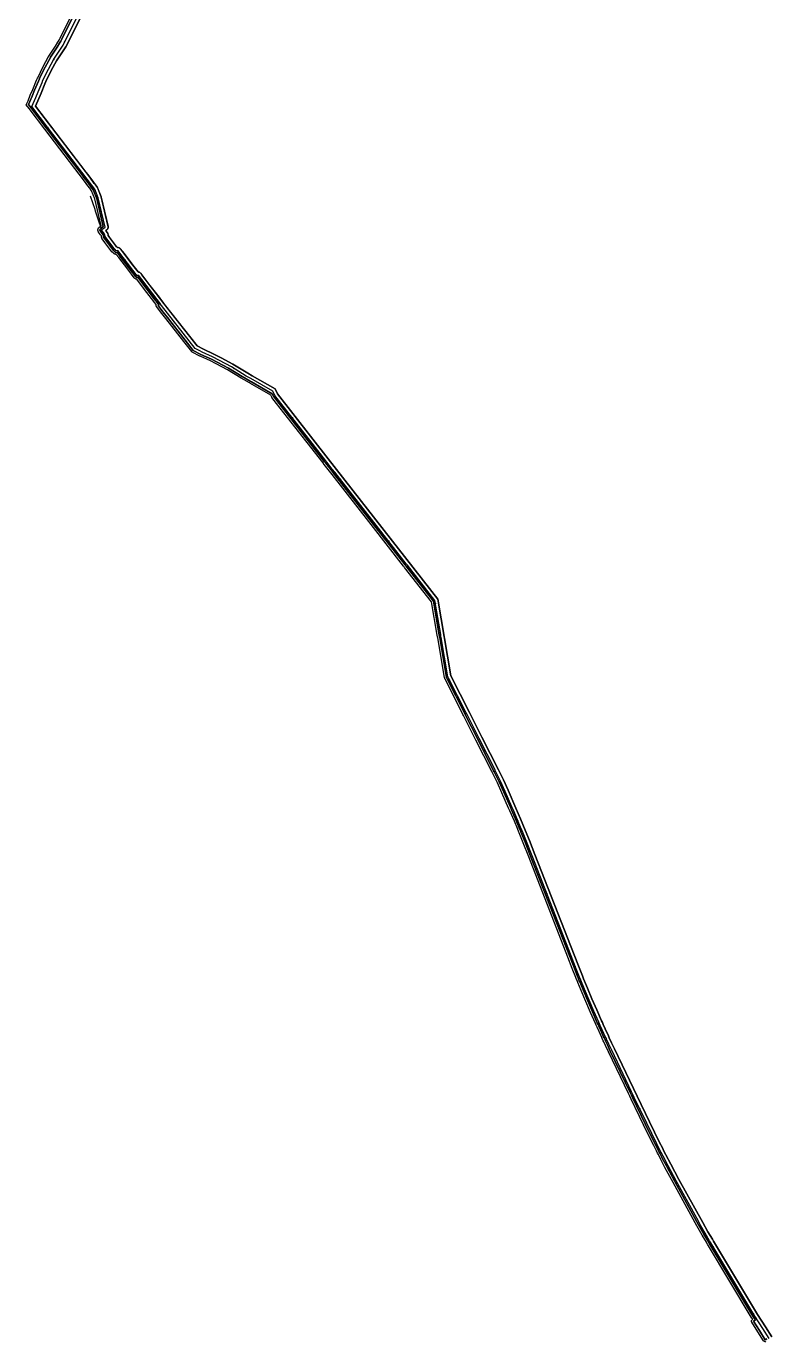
# Model space of a CAD drawing. Header units: inches. Extents: x 87989 to 118156, y 435697 to 451526.
# Drawn here: x 89555 to 90501, y 436096 to 437778 of the extents above; entities that cross this region are included whole.
import ezdxf

# ---------------------------------------------------------------- set-up
doc = ezdxf.new("R2010")
doc.units = ezdxf.units.IN
doc.header["$MEASUREMENT"] = 0
for name, color, linetype, true_color in [('As_waterkering_BWK', 7, 'Continuous', 0x7b8981), ('Beschermingszone_BWK', 7, 'Continuous', 0xcf890d), ('Grens_bebouwingsvrije_zone_BWK', 7, 'Continuous', 0x6789ae), ('Kernzone_BWK', 7, 'Continuous', 0xcb89af), ('Kunstwerken_BWK', 7, 'Continuous', 0xc78952), ('Referentiepunten_BWK', 7, 'Continuous', 0x178980)]:
    doc.layers.add(name, color=color, linetype=linetype, true_color=true_color)

msp = doc.modelspace()

# ---------------------------------------------------------------- linework, layer by layer
at = {"layer": 'As_waterkering_BWK'}
for points in [[(89562.6105, 437675.1842), (89567.4332, 437686.6509), (89570.5155, 437693.9796), (89575.4879, 437705.7748), (89576.7253, 437708.6822), (89583.7477, 437723.0241), (89590.5219, 437735.5709), (89599.0796, 437748.3738), (89602.3618, 437753.5736), (89603.8818, 437756.4904), (89605.1032, 437758.8341), (89605.2054, 437759.0301), (89651.4095, 437852.1122)], [(89842.4869, 437327.3205), (89836.7509, 437330.6201), (89817.6783, 437342.2938), (89802.7208, 437350.3804), (89793.6436, 437355.0196), (89780.1652, 437361.2242), (89777.2855, 437362.7426), (89771.1992, 437365.9507), (89728.1495, 437420.715), (89726.4662, 437422.9175), (89721.9637, 437428.8087), (89710.3161, 437444.0487), (89698.3924, 437459.65), (89697.081, 437458.7473), (89688.6729, 437469.7628), (89677.2193, 437484.7681), (89672.4636, 437490.9985), (89670.3601, 437490.6016), (89669.1695, 437492.1891), (89668.5742, 437492.1891), (89659.5895, 437504.1688), (89656.0726, 437508.8579), (89655.9536, 437511.2789), (89654.0234, 437513.9046), (89651.5482, 437517.2717), (89652.1039, 437517.7876), (89656.0546, 437520.7917), (89647.3233, 437558.3943), (89642.8655, 437569.6796), (89633.3507, 437582.2581), (89582.6625, 437648.8434), (89562.6105, 437675.1842)], [(90497.5409, 436112.6729), (90487.471, 436128.4471), (90431.1055, 436222.1924), (90429.5611, 436224.7975), (90423.851, 436234.481), (90417.19, 436246.16), (90415.076, 436250), (90386.72, 436301.5), (90376.35, 436320.85), (90370.0563, 436332.9253), (90367.5587, 436337.766), (90365.52, 436341.742), (90361.97, 436348.74), (90355.417, 436361.906), (90348.98, 436375.13), (90333.14, 436408.09), (90331.3635, 436411.8034), (90329.7017, 436415.2768), (90304.28, 436468.41), (90300.479, 436476.403), (90297.5821, 436482.5979), (90296.3224, 436485.3071), (90292.138, 436494.413), (90289.61, 436500), (90288.613, 436502.219), (90287.62, 436504.44), (90281.419, 436518.461), (90275.35, 436532.54), (90269.421, 436546.526), (90264.6108, 436558.1913), (90263.0587, 436561.9977), (90257.919, 436574.842), (90252.35, 436589.17), (90202.34, 436717.25), (90195.25, 436735.32), (90189.98, 436748.36), (90189.6519, 436749.1456), (90187.7465, 436753.7096), (90183.86, 436763.02), (90177.99, 436776.52), (90176.498, 436779.929), (90167.99, 436799.37), (90162.039, 436812.395), (90155.77, 436825.27), (90154.9604, 436826.8694), (90134.6544, 436866.9858), (90118.7175, 436898.6346), (90118.026, 436900), (90095.5154, 436944.4478), (90095.1659, 436945.1379), (90094.903, 436945.657), (90094.79, 436945.88), (90086.144, 436996.4717), (90085.8701, 436998.0745), (90085.541, 437000), (90078.1, 437043.54), (90042.912, 437088.5955), (90042.138, 437089.5865), (90041.826, 437089.986), (90041.504, 437090.398), (90000, 437143.54), (89950.0247, 437207.5279), (89946.7571, 437211.712), (89939.999, 437220.366), (89938.59, 437222.17), (89918.0981, 437248.4156), (89916.3462, 437250.6593), (89873.4819, 437305.5586), (89870.5666, 437311.1681), (89842.4869, 437327.3205)], [(90505.7423, 436099.8257), (90497.5409, 436112.6729)]]:
    msp.add_lwpolyline(points, dxfattribs=at)
at = {"layer": 'Beschermingszone_BWK'}
for points in [[(90501.4047, 436095.951, 0), (90501.0153, 436095.877, 0), (90500.6191, 436095.8654, 0), (90500.226, 436095.9167, 0), (90499.846, 436096.0294, 0), (90499.4885, 436096.2008, 0), (90499.1627, 436096.4265, 0), (90498.8766, 436096.7009, 0), (90498.6375, 436097.0171, 0), (90491.2192, 436108.6372, 0), (90483.4877, 436120.7484, 0), (90483.2891, 436121.1275, 0), (90483.1581, 436121.5349, 0), (90483.0986, 436121.9587, 0), (90483.1121, 436122.3865, 0), (90483.1984, 436122.8056, 0), (90483.355, 436123.2039, 0), (90483.5772, 436123.5697, 0), (90483.8585, 436123.8922, 0), (90484.1906, 436124.162, 0), (90484.6632, 436124.4828, 0), (90483.6637, 436126.0487, 0), (90483.6288, 436126.105, 0), (90482.8489, 436127.4014, 0), (90428.0154, 436218.5987, 0), (90427.2417, 436219.8856, 0), (90425.6875, 436222.5073, 0), (90425.3757, 436223.0359, 0), (90419.9584, 436232.2234, 0), (90413.2645, 436243.9602, 0), (90411.134, 436247.8296, 0), (90382.7659, 436299.352, 0), (90372.3716, 436318.7472, 0), (90366.7576, 436329.518, 0), (90366.0615, 436330.8537, 0), (90363.557, 436335.7077, 0), (90362.8764, 436337.035, 0), (90361.5113, 436339.6975, 0), (90357.9491, 436346.7195, 0), (90351.3797, 436359.9187, 0), (90344.929, 436373.1706, 0), (90329.0823, 436406.1444, 0), (90327.3042, 436409.8613, 0), (90325.6424, 436413.3346, 0), (90300.2184, 436466.4726, 0), (90296.4089, 436474.4836, 0), (90294.1396, 436479.3362, 0), (90293.5037, 436480.6961, 0), (90292.2376, 436483.419, 0), (90291.6153, 436484.7733, 0), (90288.0436, 436492.546, 0), (90285.5077, 436498.1503, 0), (90284.5066, 436500.3785, 0), (90283.5082, 436502.6116, 0), (90277.2951, 436516.6603, 0), (90271.2122, 436530.7711, 0), (90265.2694, 436544.7901, 0), (90261.0186, 436555.0986, 0), (90260.4473, 436556.484, 0), (90258.8863, 436560.3122, 0), (90258.329, 436561.7048, 0), (90253.7329, 436573.191, 0), (90248.1569, 436587.5365, 0), (90198.1496, 436715.6098, 0), (90191.0694, 436733.6551, 0), (90185.8176, 436746.6497, 0), (90185.4994, 436747.4116, 0), (90183.5938, 436751.976, 0), (90179.72, 436761.256, 0), (90173.8654, 436774.7207, 0), (90172.3755, 436778.1248, 0), (90163.882, 436797.5328, 0), (90157.9689, 436810.4747, 0), (90151.7393, 436823.2687, 0), (90150.9455, 436824.8371, 0), (90130.6373, 436864.9577, 0), (90114.7007, 436896.606, 0), (90114.0115, 436897.9668, 0), (90091.5009, 436942.4147, 0), (90091.1514, 436943.1048, 0), (90090.8887, 436943.6234, 0), (90090.7759, 436943.846, 0), (90090.7122, 436943.9817, 0), (90090.6169, 436944.2016, 0), (90090.4949, 436944.5521, 0), (90090.4038, 436944.8941, 0), (90090.3552, 436945.1168, 0), (90081.7083, 436995.7137, 0), (90081.4344, 436997.3164, 0), (90081.1053, 436999.2419, 0), (90073.8554, 437041.664, 0), (90039.3654, 437085.8257, 0), (90038.5914, 437086.8167, 0), (90038.2799, 437087.2156, 0), (90037.9579, 437087.6275, 0), (89996.4535, 437140.7701, 0), (89946.4782, 437204.758, 0), (89943.2105, 437208.9423, 0), (89936.4524, 437217.5962, 0), (89935.0433, 437219.4004, 0), (89914.5511, 437245.6462, 0), (89912.7993, 437247.89, 0), (89870.8495, 437301.6179, 0), (89869.935, 437302.7892, 0), (89869.8327, 437302.9301, 0), (89869.677, 437303.161, 0), (89869.5576, 437303.3569, 0), (89869.502, 437303.459, 0), (89868.1749, 437306.0118, 0), (89842.2769, 437320.851, 0), (89840.707, 437321.7509, 0), (89830.4074, 437327.6507, 0), (89830.3457, 437327.6872, 0), (89812.9285, 437338.3388, 0), (89791.199, 437349.9285, 0), (89777.7429, 437355.8165, 0), (89777.554, 437355.9088, 0), (89767.7489, 437361.222, 0), (89767.4609, 437361.4045, 0), (89767.2004, 437361.6245, 0), (89766.9723, 437361.8779, 0), (89756.7634, 437374.9039, 0), (89733.9848, 437403.9684, 0), (89728.6877, 437410.7272, 0), (89725.7394, 437414.4889, 0), (89724.3922, 437416.2077, 0), (89724.3346, 437416.2841, 0), (89723.4229, 437417.5436, 0), (89721.8736, 437419.6821, 0), (89721.6675, 437420.0189, 0), (89721.5176, 437420.3842, 0), (89721.4275, 437420.7687, 0), (89721.3997, 437421.1625, 0), (89721.4347, 437421.5559, 0), (89721.5318, 437421.9386, 0), (89719.4053, 437424.7351, 0), (89719.3515, 437424.816, 0), (89718.3884, 437426.0761, 0), (89706.7408, 437441.3161, 0), (89696.8516, 437454.2554, 0), (89696.7834, 437454.2586, 0), (89696.6598, 437454.2682, 0), (89696.5044, 437454.2853, 0), (89696.3817, 437454.3027, 0), (89696.2979, 437454.316, 0), (89696.2276, 437454.3294, 0), (89696.1063, 437454.3544, 0), (89695.9542, 437454.3907, 0), (89695.8346, 437454.4232, 0), (89695.6851, 437454.469, 0), (89695.5432, 437454.5176, 0), (89695.4215, 437454.5639, 0), (89695.3069, 437454.6111, 0), (89695.1643, 437454.6752, 0), (89695.0528, 437454.7295, 0), (89694.9145, 437454.8023, 0), (89694.7983, 437454.8682, 0), (89694.6732, 437454.9447, 0), (89694.5694, 437455.0125, 0), (89694.4412, 437455.102, 0), (89694.3419, 437455.1761, 0), (89694.2247, 437455.2692, 0), (89694.125, 437455.3536, 0), (89694.009, 437455.4584, 0), (89693.9197, 437455.5444, 0), (89693.8105, 437455.6562, 0), (89693.7267, 437455.7475, 0), (89693.6394, 437455.8482, 0), (89693.5468, 437455.9624, 0), (89693.504, 437456.0169, 0), (89685.0959, 437467.0324, 0), (89673.6423, 437482.0377, 0), (89670.5371, 437486.1058, 0), (89670.4188, 437486.1026, 0), (89670.3519, 437486.1017, 0), (89670.265, 437486.1032, 0), (89670.142, 437486.1075, 0), (89669.9884, 437486.1175, 0), (89669.8659, 437486.1294, 0), (89669.7133, 437486.1489, 0), (89669.5713, 437486.1717, 0), (89669.4406, 437486.1971, 0), (89669.3205, 437486.2239, 0), (89669.1714, 437486.262, 0), (89669.0532, 437486.2961, 0), (89668.9067, 437486.3433, 0), (89668.7832, 437486.3875, 0), (89668.6475, 437486.4408, 0), (89668.5344, 437486.4892, 0), (89668.3948, 437486.554, 0), (89668.2849, 437486.6093, 0), (89668.1535, 437486.6803, 0), (89668.0432, 437486.7445, 0), (89667.9127, 437486.8259, 0), (89667.8103, 437486.8943, 0), (89667.6851, 437486.9836, 0), (89667.5871, 437487.0582, 0), (89667.4807, 437487.1439, 0), (89667.3744, 437487.2354, 0), (89667.2611, 437487.3395, 0), (89667.173, 437487.4255, 0), (89667.0663, 437487.5363, 0), (89666.9837, 437487.6275, 0), (89666.9218, 437487.6985, 0), (89666.884, 437487.7447, 0), (89666.8071, 437487.8409, 0), (89666.7601, 437487.9016, 0), (89666.5442, 437488.1747, 0), (89666.4232, 437488.2374, 0), (89666.3123, 437488.2992, 0), (89666.192, 437488.3714, 0), (89666.0655, 437488.4529, 0), (89665.9693, 437488.5191, 0), (89665.848, 437488.6081, 0), (89665.756, 437488.6799, 0), (89665.6874, 437488.7355, 0), (89665.6402, 437488.776, 0), (89665.5527, 437488.8533, 0), (89665.4429, 437488.9562, 0), (89665.3601, 437489.0386, 0), (89665.2568, 437489.1479, 0), (89665.1791, 437489.2351, 0), (89665.1313, 437489.2904, 0), (89665.0825, 437489.3505, 0), (89665.0103, 437489.4422, 0), (89664.9742, 437489.4891, 0), (89655.9895, 437501.4688, 0), (89652.4726, 437506.1579, 0), (89652.4289, 437506.218, 0), (89652.3604, 437506.3152, 0), (89652.2785, 437506.4391, 0), (89652.216, 437506.5402, 0), (89652.1765, 437506.6061, 0), (89652.1415, 437506.6688, 0), (89652.0851, 437506.7734, 0), (89652.0184, 437506.9061, 0), (89651.9683, 437507.0139, 0), (89651.9097, 437507.1504, 0), (89651.866, 437507.2609, 0), (89651.8421, 437507.324, 0), (89651.8156, 437507.4007, 0), (89651.7786, 437507.5136, 0), (89651.7365, 437507.6561, 0), (89651.7063, 437507.7711, 0), (89651.6728, 437507.9158, 0), (89651.6495, 437508.0324, 0), (89651.6387, 437508.0894, 0), (89651.6246, 437508.1788, 0), (89651.6082, 437508.2966, 0), (89651.5921, 437508.4442, 0), (89651.5828, 437508.5627, 0), (89651.578, 437508.637, 0), (89651.5255, 437509.7051, 0), (89650.3977, 437511.2393, 0), (89647.9225, 437514.6064, 0), (89647.8786, 437514.6681, 0), (89647.8097, 437514.768, 0), (89647.7274, 437514.8954, 0), (89647.6525, 437515.0201, 0), (89647.5903, 437515.1315, 0), (89647.534, 437515.239, 0), (89647.4678, 437515.3755, 0), (89647.4182, 437515.4862, 0), (89647.3603, 437515.6264, 0), (89647.3124, 437515.7538, 0), (89647.2682, 437515.8835, 0), (89647.2324, 437515.9994, 0), (89647.1919, 437516.1456, 0), (89647.1631, 437516.2635, 0), (89647.1316, 437516.4118, 0), (89647.1092, 437516.5366, 0), (89647.0876, 437516.6813, 0), (89647.0733, 437516.8018, 0), (89647.06, 437516.9529, 0), (89647.0531, 437517.074, 0), (89647.0489, 437517.2217, 0), (89647.0493, 437517.347, 0), (89647.0544, 437517.4986, 0), (89647.0622, 437517.6197, 0), (89647.0765, 437517.7707, 0), (89647.0916, 437517.8911, 0), (89647.1126, 437518.0278, 0), (89647.1373, 437518.1603, 0), (89647.1698, 437518.3085, 0), (89647.1993, 437518.4262, 0), (89647.2407, 437518.5721, 0), (89647.2773, 437518.6878, 0), (89647.3195, 437518.8095, 0), (89647.3711, 437518.9442, 0), (89647.4298, 437519.084, 0), (89647.4802, 437519.1944, 0), (89647.5473, 437519.3305, 0), (89647.6043, 437519.4376, 0), (89647.6466, 437519.5139, 0), (89647.6796, 437519.5693, 0), (89647.7429, 437519.6728, 0), (89647.826, 437519.7997, 0), (89647.8955, 437519.8992, 0), (89647.9862, 437520.0208, 0), (89648.0616, 437520.1159, 0), (89648.1048, 437520.1688, 0), (89648.1595, 437520.2318, 0), (89648.2405, 437520.3221, 0), (89648.3452, 437520.4318, 0), (89648.4316, 437520.5171, 0), (89648.4865, 437520.5696, 0), (89649.0422, 437521.0855, 0), (89649.0884, 437521.1273, 0), (89649.1636, 437521.1937, 0), (89649.2113, 437521.2348, 0), (89649.2582, 437521.2731, 0), (89649.3332, 437521.333, 0), (89649.3801, 437521.3696, 0), (89651.0124, 437522.6108, 0), (89643.0153, 437557.0516, 0), (89638.9059, 437567.4548, 0), (89636.4432, 437570.7107, 0), (89634.2202, 437573.6494, 0), (89629.766, 437579.5379, 0), (89579.0819, 437646.1177, 0), (89559.0299, 437672.4585, 0), (89555.357, 437677.2833, 0), (89557.5751, 437682.5571, 0), (89560.5198, 437689.5586, 0), (89563.6033, 437696.8901, 0), (89568.5819, 437708.7001, 0), (89569.8243, 437711.6192, 0), (89569.851, 437711.6798, 0), (89569.9611, 437711.9205, 0), (89569.9894, 437711.9804, 0), (89577.023, 437726.3445, 0), (89577.1366, 437726.5653, 0), (89583.9224, 437739.134, 0), (89583.9807, 437739.2362, 0), (89584.2235, 437739.6393, 0), (89584.2866, 437739.7387, 0), (89592.772, 437752.4326, 0), (89592.8076, 437752.4874, 0), (89595.854, 437757.3146, 0), (89597.2308, 437759.9565, 0), (89598.4545, 437762.3046, 0), (89598.5059, 437762.4023, 0), (89598.5372, 437762.4636, 0), (89644.6898, 437855.4434, 0)], [(89646.9297, 437854.333, 0), (89600.7709, 437761.3411, 0), (89600.7264, 437761.2534, 0), (89600.6692, 437761.1448, 0), (89599.4478, 437758.8011, 0), (89598.0233, 437756.0676, 0), (89594.8864, 437751.098, 0), (89586.365, 437738.3494, 0), (89586.1223, 437737.9463, 0), (89579.3481, 437725.3996, 0), (89579.2572, 437725.2229, 0), (89572.2347, 437710.881, 0), (89572.1246, 437710.6402, 0), (89570.8839, 437707.725, 0), (89565.9074, 437695.92, 0), (89562.8243, 437688.5894, 0), (89559.8796, 437681.5879, 0), (89558.2221, 437677.647, 0), (89561.0191, 437673.9728, 0), (89581.0711, 437647.632, 0), (89631.7575, 437581.0491, 0), (89636.1892, 437575.1904, 0), (89638.4181, 437572.2439, 0), (89641.1058, 437568.6906, 0), (89645.4085, 437557.7979, 0), (89653.8136, 437521.6002, 0), (89650.8933, 437519.3796, 0), (89650.8183, 437519.3197, 0), (89650.7431, 437519.2533, 0), (89650.1874, 437518.7374, 0), (89650.101, 437518.6522, 0), (89650.02, 437518.5619, 0), (89649.9445, 437518.4668, 0), (89649.875, 437518.3674, 0), (89649.8116, 437518.2639, 0), (89649.7547, 437518.1567, 0), (89649.7043, 437518.0463, 0), (89649.6607, 437517.9331, 0), (89649.6241, 437517.8174, 0), (89649.5945, 437517.6997, 0), (89649.5722, 437517.5804, 0), (89649.5571, 437517.46, 0), (89649.5493, 437517.3389, 0), (89649.5489, 437517.2176, 0), (89649.5559, 437517.0964, 0), (89649.5702, 437516.9759, 0), (89649.5918, 437516.8565, 0), (89649.6206, 437516.7386, 0), (89649.6565, 437516.6227, 0), (89649.6993, 437516.5091, 0), (89649.749, 437516.3984, 0), (89649.8052, 437516.2909, 0), (89649.8679, 437516.187, 0), (89649.9368, 437516.0871, 0), (89652.412, 437512.72, 0), (89653.9856, 437510.5795, 0), (89654.075, 437508.7597, 0), (89654.0844, 437508.6412, 0), (89654.1008, 437508.5235, 0), (89654.1241, 437508.4069, 0), (89654.1543, 437508.292, 0), (89654.1913, 437508.179, 0), (89654.235, 437508.0685, 0), (89654.2851, 437507.9607, 0), (89654.3416, 437507.8561, 0), (89654.4041, 437507.7551, 0), (89654.4726, 437507.6579, 0), (89657.9895, 437502.9688, 0), (89666.9742, 437490.9891, 0), (89667.0464, 437490.8974, 0), (89667.1241, 437490.8102, 0), (89667.2068, 437490.7278, 0), (89667.2943, 437490.6506, 0), (89667.3864, 437490.5787, 0), (89667.4825, 437490.5126, 0), (89667.5825, 437490.4523, 0), (89667.686, 437490.3981, 0), (89667.7925, 437490.3503, 0), (89667.9017, 437490.309, 0), (89668.0131, 437490.2743, 0), (89668.1265, 437490.2464, 0), (89668.7601, 437489.4016, 0), (89668.8369, 437489.3055, 0), (89668.9195, 437489.2142, 0), (89669.0076, 437489.1282, 0), (89669.1008, 437489.0478, 0), (89669.1987, 437488.9733, 0), (89669.3011, 437488.905, 0), (89669.4074, 437488.8431, 0), (89669.5174, 437488.7878, 0), (89669.6306, 437488.7394, 0), (89669.7465, 437488.6981, 0), (89669.8647, 437488.6639, 0), (89669.9848, 437488.6371, 0), (89670.1064, 437488.6178, 0), (89670.2289, 437488.6059, 0), (89670.3519, 437488.6017, 0), (89670.4749, 437488.605, 0), (89670.5975, 437488.6158, 0), (89670.7192, 437488.6342, 0), (89671.6222, 437488.8045, 0), (89675.6295, 437483.5546, 0), (89687.0831, 437468.5493, 0), (89695.4912, 437457.5338, 0), (89695.5691, 437457.4374, 0), (89695.6529, 437457.3461, 0), (89695.7422, 437457.2601, 0), (89695.8367, 437457.18, 0), (89695.9361, 437457.1059, 0), (89696.0398, 437457.0381, 0), (89696.1477, 437456.977, 0), (89696.2591, 437456.9227, 0), (89696.3737, 437456.8755, 0), (89696.491, 437456.8355, 0), (89696.6106, 437456.803, 0), (89696.732, 437456.778, 0), (89696.8547, 437456.7606, 0), (89696.9783, 437456.751, 0), (89697.1022, 437456.749, 0), (89697.226, 437456.7549, 0), (89697.3492, 437456.7684, 0), (89697.4713, 437456.7897, 0), (89697.5918, 437456.8185, 0), (89697.7103, 437456.8548, 0), (89697.8263, 437456.8984, 0), (89697.9394, 437456.9492, 0), (89708.7271, 437442.8342, 0), (89720.3747, 437427.5942, 0), (89721.4003, 437426.2523, 0), (89721.3953, 437426.2483, 0), (89724.7773, 437421.8008, 0), (89723.8984, 437421.1484, 0), (89725.3511, 437419.1429, 0), (89726.3597, 437417.75, 0), (89727.6782, 437416.0679, 0), (89730.6554, 437412.2693, 0), (89735.9524, 437405.5105, 0), (89758.7311, 437376.4461, 0), (89768.94, 437363.42, 0), (89778.7451, 437358.1069, 0), (89792.29, 437352.18, 0), (89814.17, 437340.51, 0), (89831.65, 437329.82, 0), (89841.95, 437323.92, 0), (89843.52, 437323.02, 0), (89870.0547, 437307.816, 0), (89871.7073, 437304.6363, 0), (89871.7498, 437304.5586, 0), (89871.9055, 437304.3278, 0), (89872.82, 437303.1565, 0), (89914.7698, 437249.4285, 0), (89916.5217, 437247.1848, 0), (89937.0137, 437220.939, 0), (89938.4227, 437219.135, 0), (89945.1809, 437210.481, 0), (89948.4485, 437206.2968, 0), (89998.4238, 437142.309, 0), (90039.928, 437089.1667, 0), (90040.25, 437088.7547, 0), (90040.5617, 437088.3555, 0), (90041.3357, 437087.3645, 0), (90076.2135, 437042.7062, 0), (90083.5696, 436999.6631, 0), (90083.8986, 436997.7376, 0), (90084.1726, 436996.1348, 0), (90092.8195, 436945.5379, 0), (90092.9106, 436945.196, 0), (90093.006, 436944.976, 0), (90093.1189, 436944.7532, 0), (90093.3816, 436944.2343, 0), (90093.7312, 436943.5442, 0), (90116.2418, 436899.0964, 0), (90116.9323, 436897.733, 0), (90132.869, 436866.0844, 0), (90153.176, 436825.9661, 0), (90153.9786, 436824.3806, 0), (90160.2301, 436811.5415, 0), (90166.1642, 436798.5535, 0), (90174.6658, 436779.1271, 0), (90176.1568, 436775.7203, 0), (90182.02, 436762.236, 0), (90185.9009, 436752.9391, 0), (90187.8063, 436748.375, 0), (90188.13, 436747.5999, 0), (90193.3919, 436734.58, 0), (90200.4776, 436716.521, 0), (90250.4864, 436588.444, 0), (90256.0585, 436574.1082, 0), (90260.6501, 436562.6336, 0), (90261.2043, 436561.2486, 0), (90262.7604, 436557.4325, 0), (90263.3298, 436556.0516, 0), (90267.5758, 436545.7545, 0), (90273.511, 436531.7538, 0), (90279.5861, 436517.6607, 0), (90285.7925, 436503.6274, 0), (90286.7879, 436501.401, 0), (90287.7868, 436499.1779, 0), (90290.3183, 436493.5832, 0), (90293.887, 436485.8171, 0), (90294.5069, 436484.4679, 0), (90295.7695, 436481.7526, 0), (90296.4043, 436480.3952, 0), (90298.6701, 436475.5499, 0), (90302.4748, 436467.5489, 0), (90327.8976, 436414.4136, 0), (90329.5594, 436410.9402, 0), (90331.3366, 436407.2253, 0), (90347.1795, 436374.2592, 0), (90353.6226, 436361.0227, 0), (90360.1829, 436347.842, 0), (90363.7383, 436340.8333, 0), (90365.1011, 436338.1756, 0), (90365.7801, 436336.8512, 0), (90368.2808, 436332.0046, 0), (90368.9746, 436330.6735, 0), (90374.5818, 436319.9154, 0), (90384.9626, 436300.5453, 0), (90413.324, 436249.0354, 0), (90415.4453, 436245.1823, 0), (90422.121, 436233.4776, 0), (90427.5292, 436224.3058, 0), (90427.8395, 436223.7797, 0), (90429.3883, 436221.1671, 0), (90430.158, 436219.887, 0), (90484.9913, 436128.6899, 0), (90485.771, 436127.3937, 0), (90488.0779, 436123.7794, 0), (90485.5949, 436122.0936, 0), (90493.3264, 436109.9825, 0), (90500.7447, 436098.3623, 0), (90502.8141, 436099.7319, 0)]]:
    msp.add_polyline3d(points, dxfattribs=at)
at = {"layer": 'Grens_bebouwingsvrije_zone_BWK'}
for points in [[(89691.8524, 437472.1898), (89675.8307, 437493.1798), (89675.6432, 437493.4255, 0.266709992), (89672.0332, 437494.9608), (89671.7407, 437495.2533), (89671.1695, 437495.6532), (89670.8721, 437495.7919), (89669.8604, 437497.1408), (89660.0076, 437510.2779), (89659.9642, 437511.1601), (89659.9488, 437511.4753, 0.147255944), (89659.1765, 437513.6481), (89658.7797, 437514.1878), (89657.0581, 437516.5297), (89657.718, 437517.0315), (89658.4757, 437517.6077, 0.295411629), (89659.9509, 437521.6964), (89659.6353, 437523.0557), (89651.1525, 437559.5879), (89646.3851, 437571.6571), (89643.7207, 437575.1795), (89642.3666, 437576.9695), (89636.5371, 437584.6761), (89567.1973, 437675.7626), (89574.202, 437692.4273), (89579.1712, 437704.2147), (89580.3643, 437707.0183), (89587.3053, 437721.1937), (89593.9522, 437733.5047), (89602.4342, 437746.1945), (89605.8326, 437751.5783), (89608.7708, 437757.2164), (89654.9933, 437850.3356)], [(89703.0935, 437460.0862), (89702.5688, 437460.7727), (89701.5705, 437462.0789, 0.234557718), (89698.3824, 437463.6491), (89691.8524, 437472.1898)]]:
    msp.add_lwpolyline(points, format="xyb", dxfattribs=at)
msp.add_lwpolyline([(90509.1009, 436101.9982), (90500.9124, 436114.8252), (90490.8714, 436130.5542), (90434.54, 436224.2429), (90433.0043, 436226.8333), (90427.3113, 436236.4878), (90420.6795, 436248.1155), (90390.2349, 436303.4094), (90379.8865, 436322.7192), (90373.6072, 436334.7668), (90371.1157, 436339.5956), (90369.0833, 436343.5593), (90365.5442, 436350.536), (90359.0058, 436363.6725), (90352.5809, 436376.8717), (90336.7468, 436409.8194), (90307.8903, 436470.1321), (90304.0969, 436478.1091), (90301.2073, 436484.2883), (90299.9532, 436486.9855), (90295.7775, 436496.0726), (90293.2565, 436501.6442), (90292.2631, 436503.855), (90291.2749, 436506.0653), (90285.0848, 436520.0617), (90279.028, 436534.1123), (90273.1114, 436548.0691), (90268.3118, 436559.7089), (90266.7676, 436563.4959), (90261.6401, 436576.3096), (90256.0772, 436590.622), (90206.0648, 436718.7079), (90198.9662, 436736.7999), (90193.6799, 436749.8803), (90187.54, 436764.588), (90181.6563, 436778.1194), (90171.6416, 436801.0031), (90165.6568, 436814.1019), (90159.3528, 436827.0489), (90138.2251, 436868.7885), (90122.2881, 436900.4378), (90098.6312, 436947.1488), (90081.873, 437045.2075), (89941.7426, 437224.6319), (89876.8614, 437307.73), (89873.5759, 437314.0516), (89844.4814, 437330.7878), (89838.7926, 437334.0602), (89819.675, 437345.7615), (89804.5824, 437353.9211), (89795.3909, 437358.6187), (89781.9356, 437364.8127), (89773.8177, 437369.0921), (89731.311, 437423.1656), (89703.1028, 437460.074)], dxfattribs=at)
at = {"layer": 'Kernzone_BWK'}
for points in [[(90502.8125, 436099.7305, 0), (90500.7461, 436098.3633, 0), (90493.3281, 436109.9844, 0), (90485.5938, 436122.0938, 0), (90488.0781, 436123.7813, 0), (90485.7695, 436127.3945, 0), (90484.9922, 436128.6914, 0), (90430.1563, 436219.8867, 0), (90429.3867, 436221.168, 0), (90427.8398, 436223.7813, 0), (90427.5273, 436224.3047, 0), (90422.1211, 436233.4766, 0), (90415.4453, 436245.1836, 0), (90413.3242, 436249.0352, 0), (90384.9609, 436300.5469, 0), (90374.582, 436319.9141, 0), (90368.9727, 436330.6719, 0), (90368.2813, 436332.0039, 0), (90365.7813, 436336.8516, 0), (90365.1016, 436338.1758, 0), (90363.7383, 436340.832, 0), (90360.1836, 436347.8438, 0), (90353.6211, 436361.0234, 0), (90347.1797, 436374.2578, 0), (90331.3359, 436407.2266, 0), (90329.5586, 436410.9414, 0), (90327.8984, 436414.4141, 0), (90302.4766, 436467.5508, 0), (90298.6719, 436475.5508, 0), (90296.4063, 436480.3945, 0), (90295.7695, 436481.7539, 0), (90294.5078, 436484.4688, 0), (90293.8867, 436485.8164, 0), (90290.3164, 436493.582, 0), (90287.7852, 436499.1797, 0), (90286.7891, 436501.4023, 0), (90285.793, 436503.6289, 0), (90279.5859, 436517.6602, 0), (90273.5117, 436531.7539, 0), (90267.5742, 436545.7539, 0), (90263.3281, 436556.0508, 0), (90262.7617, 436557.4336, 0), (90261.2031, 436561.25, 0), (90260.6484, 436562.6328, 0), (90256.0586, 436574.1094, 0), (90250.4883, 436588.4453, 0), (90200.4766, 436716.5195, 0), (90193.3906, 436734.5781, 0), (90188.1289, 436747.6016, 0), (90187.8047, 436748.375, 0), (90185.9023, 436752.9375, 0), (90182.0195, 436762.2344, 0), (90176.1563, 436775.7188, 0), (90174.6641, 436779.1289, 0), (90166.1641, 436798.5547, 0), (90160.2305, 436811.543, 0), (90153.9805, 436824.3789, 0), (90153.1758, 436825.9648, 0), (90132.8672, 436866.0859, 0), (90116.9336, 436897.7344, 0), (90116.2422, 436899.0977, 0), (90093.7305, 436943.543, 0), (90093.3828, 436944.2344, 0), (90093.1172, 436944.7539, 0), (90093.0078, 436944.9766, 0), (90092.9102, 436945.1953, 0), (90092.8203, 436945.5391, 0), (90084.1719, 436996.1367, 0), (90083.8984, 436997.7383, 0), (90083.5703, 436999.6641, 0), (90076.2148, 437042.707, 0), (90041.3359, 437087.3633, 0), (90040.5625, 437088.3555, 0), (90040.25, 437088.7539, 0), (90039.9297, 437089.168, 0), (89998.4219, 437142.3086, 0), (89948.4492, 437206.2969, 0), (89945.1797, 437210.4805, 0), (89938.4219, 437219.1367, 0), (89937.0156, 437220.9375, 0), (89916.5234, 437247.1836, 0), (89914.7695, 437249.4297, 0), (89872.8203, 437303.1563, 0), (89871.9063, 437304.3281, 0), (89871.75, 437304.5586, 0), (89871.707, 437304.6367, 0), (89870.0547, 437307.8164, 0), (89843.5195, 437323.0195, 0), (89841.9492, 437323.9219, 0), (89831.6484, 437329.8203, 0), (89814.1719, 437340.5117, 0), (89792.2891, 437352.1797, 0), (89778.7461, 437358.1055, 0), (89768.9414, 437363.4219, 0), (89758.7305, 437376.4453, 0), (89735.9531, 437405.5117, 0), (89730.6563, 437412.2695, 0), (89726.3594, 437417.75, 0), (89723.8984, 437421.1484, 0), (89724.7773, 437421.8008, 0), (89721.3953, 437426.2483, 0), (89721.4003, 437426.2523, 0), (89720.3747, 437427.5942, 0), (89708.7271, 437442.8342, 0), (89697.9394, 437456.9492, 0), (89697.6217, 437456.8269, 0), (89697.2877, 437456.7607, 0), (89696.9473, 437456.7527, 0), (89696.6106, 437456.803, 0), (89696.2874, 437456.9102, 0), (89695.9874, 437457.0712, 0), (89695.7194, 437457.2811, 0), (89695.4912, 437457.5338, 0), (89687.0831, 437468.5493, 0), (89675.6295, 437483.5546, 0), (89671.6222, 437488.8045, 0), (89670.7192, 437488.6342, 0), (89670.4046, 437488.6022, 0), (89670.089, 437488.6201, 0), (89669.78, 437488.6876, 0), (89669.4856, 437488.8029, 0), (89669.2131, 437488.9632, 0), (89668.9692, 437489.1644, 0), (89668.7601, 437489.4016, 0), (89668.1265, 437490.2464, 0), (89667.8577, 437490.3247, 0), (89667.603, 437490.441, 0), (89667.3676, 437490.5926, 0), (89667.1566, 437490.7766, 0), (89666.9742, 437490.9891, 0), (89657.9895, 437502.9688, 0), (89654.4726, 437507.6579, 0), (89654.3126, 437507.908, 0), (89654.1913, 437508.179, 0), (89654.1116, 437508.465, 0), (89654.075, 437508.7597, 0), (89653.9856, 437510.5795, 0), (89652.412, 437512.72, 0), (89649.9368, 437516.0871, 0), (89649.767, 437516.3622, 0), (89649.6437, 437516.6611, 0), (89649.5702, 437516.9759, 0), (89649.5484, 437517.2985, 0), (89649.5788, 437517.6203, 0), (89649.6607, 437517.9331, 0), (89649.7919, 437518.2285, 0), (89649.969, 437518.499, 0), (89650.1874, 437518.7374, 0), (89650.7431, 437519.2533, 0), (89650.8183, 437519.3197, 0), (89650.8933, 437519.3796, 0), (89653.8136, 437521.6002, 0), (89645.4085, 437557.7979, 0), (89641.1058, 437568.6906, 0), (89631.7575, 437581.0491, 0), (89629.1268, 437584.5058, 0), (89626.7248, 437587.6612, 0), (89581.0703, 437647.6328, 0), (89561.0195, 437673.9727, 0), (89558.2227, 437677.6484, 0), (89559.8789, 437681.5898, 0), (89562.8242, 437688.5898, 0), (89565.9063, 437695.9219, 0), (89570.8828, 437707.7266, 0), (89572.125, 437710.6406, 0), (89572.2344, 437710.8828, 0), (89579.2578, 437725.2227, 0), (89579.3477, 437725.3984, 0), (89586.1211, 437737.9453, 0), (89586.3633, 437738.3477, 0), (89594.8867, 437751.0977, 0), (89598.0234, 437756.0664, 0), (89599.4492, 437758.8008, 0), (89600.668, 437761.1445, 0), (89600.7266, 437761.2539, 0), (89600.7695, 437761.3398, 0), (89646.9297, 437854.332, 0)], [(89654.9922, 437850.3359, 0), (89608.7695, 437757.2148, 0), (89605.832, 437751.5781, 0), (89602.4336, 437746.1953, 0), (89593.9531, 437733.5039, 0), (89587.3047, 437721.1953, 0), (89580.3633, 437707.0195, 0), (89579.1719, 437704.2148, 0), (89574.2031, 437692.4258, 0), (89567.1953, 437675.7656, 0), (89631.5452, 437591.2319, 0), (89633.903, 437588.1348, 0), (89636.5371, 437584.6761, 0), (89646.0556, 437572.0927, 0), (89646.3296, 437571.6796, 0), (89646.5858, 437571.1491, 0), (89651.0436, 437559.8638, 0), (89651.0821, 437559.7624, 0), (89651.2196, 437559.299, 0), (89659.9509, 437521.6964, 0), (89660.0464, 437521.0477, 0), (89660.0346, 437520.392, 0), (89659.9158, 437519.7471, 0), (89659.6933, 437519.1303, 0), (89659.3729, 437518.5582, 0), (89658.9634, 437518.046, 0), (89658.4757, 437517.6077, 0), (89657.0581, 437516.5298, 0), (89657.2463, 437516.2738, 0), (89659.1765, 437513.6481, 0), (89659.4873, 437513.1533, 0), (89659.7226, 437512.6186, 0), (89659.8776, 437512.0552, 0), (89659.9488, 437511.4753, 0), (89660.0077, 437510.2778, 0), (89662.7895, 437506.5688, 0), (89670.8721, 437495.7919, 0), (89671.1695, 437495.6532, 0), (89671.7407, 437495.2533, 0), (89672.0332, 437494.9608, 0), (89672.7164, 437494.9829, 0), (89673.3931, 437494.8865, 0), (89674.0429, 437494.6746, 0), (89674.6464, 437494.3535, 0), (89675.1852, 437493.9329, 0), (89675.6432, 437493.4255, 0), (89680.3989, 437487.1951, 0), (89691.8525, 437472.1898, 0), (89698.3824, 437463.6491, 0), (89698.9939, 437463.604, 0), (89699.5913, 437463.4658, 0), (89700.1606, 437463.2379, 0), (89700.6883, 437462.9256, 0), (89701.162, 437462.5362, 0), (89701.5705, 437462.0789, 0), (89713.4942, 437446.4776, 0), (89725.1418, 437431.2376, 0), (89726.1111, 437429.9696, 0), (89729.6444, 437425.3465, 0), (89731.3117, 437423.165, 0), (89731.8885, 437422.4312, 0), (89773.8164, 437369.0937, 0), (89781.9375, 437364.8125, 0), (89795.3906, 437358.6172, 0), (89804.582, 437353.9219, 0), (89819.6758, 437345.7617, 0), (89838.793, 437334.0586, 0), (89844.4805, 437330.7891, 0), (89873.5742, 437314.0508, 0), (89876.8633, 437307.7305, 0), (89941.7422, 437224.6328, 0), (90081.8711, 437045.207, 0), (90098.6328, 436947.1484, 0), (90122.2891, 436900.4375, 0), (90138.2266, 436868.7891, 0), (90159.3516, 436827.0508, 0), (90165.6563, 436814.1016, 0), (90171.6406, 436801.0039, 0), (90181.6563, 436778.1211, 0), (90187.5391, 436764.5898, 0), (90193.6797, 436749.8789, 0), (90198.9648, 436736.8008, 0), (90206.0664, 436718.707, 0), (90256.0781, 436590.6211, 0), (90261.6406, 436576.3086, 0), (90266.7695, 436563.4961, 0), (90268.3125, 436559.707, 0), (90273.1133, 436548.0703, 0), (90279.0273, 436534.1133, 0), (90285.0859, 436520.0625, 0), (90291.2734, 436506.0664, 0), (90292.2617, 436503.8555, 0), (90293.2578, 436501.6445, 0), (90295.7773, 436496.0742, 0), (90299.9531, 436486.9844, 0), (90301.207, 436484.2891, 0), (90304.0977, 436478.1094, 0), (90307.8906, 436470.1328, 0), (90336.7461, 436409.8203, 0), (90352.582, 436376.8711, 0), (90359.0039, 436363.6719, 0), (90365.543, 436350.5352, 0), (90369.082, 436343.5586, 0), (90371.1172, 436339.5937, 0), (90373.6055, 436334.7656, 0), (90379.8867, 436322.7188, 0), (90390.2344, 436303.4102, 0), (90420.6797, 436248.1172, 0), (90427.3125, 436236.4883, 0), (90433.0039, 436226.832, 0), (90434.5391, 436224.2422, 0), (90490.8711, 436130.5547, 0), (90500.9141, 436114.8242, 0), (90509.1016, 436102, 0)]]:
    msp.add_polyline3d(points, dxfattribs=at)
at = {"layer": 'Kunstwerken_BWK'}
msp.add_line((89698.3924, 437459.6499), (89726.4661, 437422.9175), dxfattribs=at)
for points in [[(89698.3924, 437459.6499), (89697.081, 437458.7473), (89672.4636, 437490.9985), (89670.3601, 437490.6016), (89669.1695, 437492.1891), (89668.5742, 437492.1891), (89656.0726, 437508.8579), (89655.9535, 437511.2788), (89651.5482, 437517.2717), (89652.1038, 437517.7876), (89651.7466, 437518.9386), (89647.9296, 437529.9614), (89644.0308, 437541.3577), (89643.3315, 437543.402), (89637.5544, 437560.3796)], [(90489.4235, 436125.3885), (90487.471, 436128.4471), (90431.1055, 436222.1924), (90429.5611, 436224.7975), (90423.851, 436234.481), (90417.19, 436246.16), (90415.076, 436250), (90386.72, 436301.5), (90376.35, 436320.85), (90370.0563, 436332.9253), (90367.5587, 436337.766), (90365.52, 436341.742), (90361.97, 436348.74), (90355.417, 436361.906), (90348.98, 436375.13), (90333.14, 436408.09), (90331.3635, 436411.8034), (90329.7017, 436415.2768), (90304.28, 436468.41), (90300.479, 436476.403), (90297.5821, 436482.5979), (90296.3224, 436485.3071), (90292.138, 436494.413), (90289.61, 436500), (90288.613, 436502.219), (90287.62, 436504.44), (90281.419, 436518.461), (90275.35, 436532.54), (90269.421, 436546.526), (90264.6108, 436558.1913), (90263.0587, 436561.9977), (90257.919, 436574.842), (90252.35, 436589.17), (90202.34, 436717.25), (90195.25, 436735.32), (90189.98, 436748.36), (90189.6519, 436749.1456), (90187.7465, 436753.7096), (90183.86, 436763.02), (90177.99, 436776.52), (90176.498, 436779.929), (90167.99, 436799.37), (90162.039, 436812.395), (90155.77, 436825.27), (90154.9604, 436826.8694), (90134.6544, 436866.9858), (90118.7175, 436898.6346), (90118.026, 436900), (90095.5154, 436944.4478), (90095.1659, 436945.1379), (90094.903, 436945.657), (90094.79, 436945.88), (90086.144, 436996.4717), (90085.8701, 436998.0745), (90085.541, 437000), (90078.1, 437043.54), (90042.912, 437088.5955), (90042.138, 437089.5865), (90041.826, 437089.986), (90041.504, 437090.398), (90000, 437143.54), (89950.0247, 437207.5279), (89946.7571, 437211.712), (89939.999, 437220.366), (89938.59, 437222.17), (89918.0981, 437248.4156), (89916.3462, 437250.6593), (89873.4819, 437305.5586), (89870.5666, 437311.1681), (89870.5166, 437311.1968)]]:
    msp.add_lwpolyline(points, dxfattribs=at)
at = {"layer": 'Referentiepunten_BWK'}
for p in [(89590.4404, 437735.42), (89582.9586, 437648.4544), (89643.0682, 437568.666), (89681.7196, 437478.8723), (89744.1167, 437400.4028), (89821.0956, 437340.2022), (89895.8288, 437276.9374), (89957.373, 437198.1192), (90018.9256, 437119.3076), (90078.7507, 437039.7323), (90096.9529, 436941.6094), (90142.0578, 436852.3596), (90184.3739, 436761.7889), (90221.2431, 436668.8375), (90257.5939, 436575.6784), (90297.0252, 436483.7955), (90340.123, 436393.5597), (90385.2111, 436304.3156), (90434.1543, 436217.1218), (90485.6833, 436131.4203)]:
    msp.add_point(p, dxfattribs=at)

doc.saveas('drawing.dxf')
